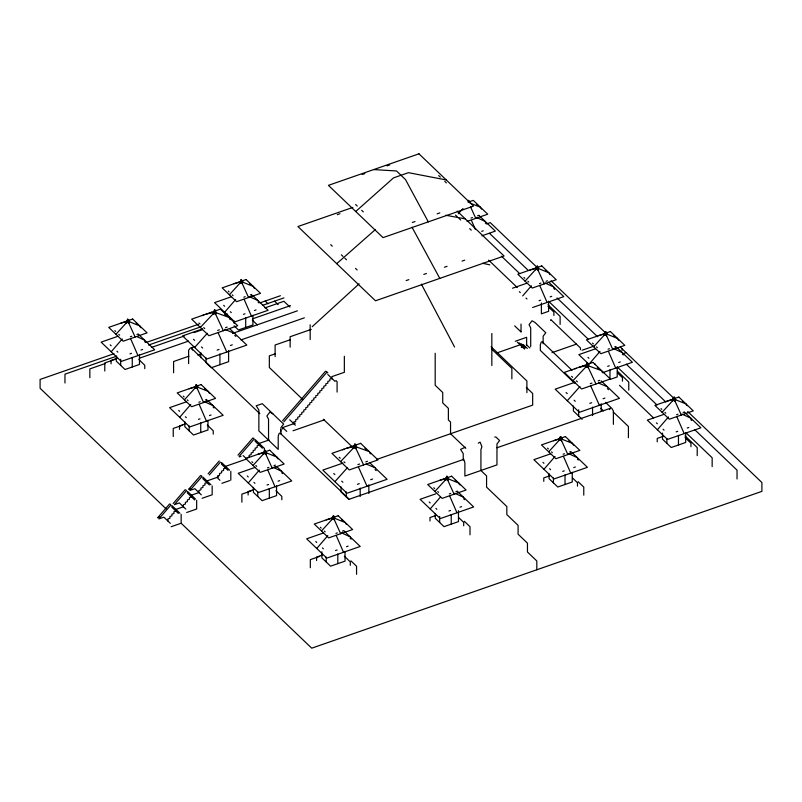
<?xml version="1.0" encoding="UTF-8"?>
<svg xmlns="http://www.w3.org/2000/svg" width="802" height="802" viewBox="0 0 802 802"><rect width="100%" height="100%" fill="white"/><g stroke="black" fill="none" stroke-linecap="round" stroke-linejoin="round"><path stroke-width="1.2" d="M605.279 332.619L605.47 331.527L606.623 335.817L612.838 349.522M673.76 398.143L673.941 397.05L675.094 401.341L681.319 415.045M467.987 201.994L468.819 200.43L470.203 203.137L480.518 207.287M213.041 314.173L214.535 309.722L215.688 314.554M536.598 266.906L536.037 267.748M586.242 365.862L585.661 367.436M609.43 409.652L610.452 408.248L497.05 447.747M586.312 365.281L587.154 362.985L588.307 367.817M111.197 351.777L122.265 338.975M224.64 312.259L235.708 299.457M179.678 417.301L190.736 404.499M248.269 482.934L259.327 470.132M522.693 295.898L531.385 285.833M316.74 548.458L327.807 535.656M430.183 508.939L440.448 497.05M599.986 351.466L588.919 364.268L578.843 354.624L595.545 348.81M543.957 469.3L555.014 456.498M657.399 429.792L668.457 416.98M170.786 505.16L158.856 518.914L163.869 517.17L170.315 523.335M173.162 503.526L185.092 489.771L186.184 490.152M186.305 490.924L174.365 504.679L179.377 502.934L185.823 509.11M201.813 476.699L189.874 490.453L194.886 488.699L201.332 494.874M208.099 473.802L219.237 460.96M209.312 474.954L220.45 462.122M237.973 455.145L252.841 438.012L253.923 438.403M239.176 456.308L254.044 439.175M282.585 420.739L325.522 371.256L326.615 371.637L327.817 372.8L326.735 372.409L283.798 421.892M194.645 347.466L207.317 333.311M334.905 481.671L347.567 467.526M567.275 400.729L579.936 386.574M115.939 334.294L126.255 322.955L129.553 321.803L139.869 325.963M229.382 294.775L239.688 283.437L242.996 282.284L253.312 286.444M184.41 399.817L194.726 388.469L198.024 387.326L208.34 391.476M458.283 213.763L462.985 208.59M253.001 465.451L263.317 454.102L266.625 452.96L276.931 457.11M525.069 281.151L535.375 269.803L538.683 268.66L548.999 272.81M321.482 530.964L331.797 519.626L335.096 518.473L345.411 522.633M434.925 491.456L445.23 480.107L448.539 478.964L458.854 483.115M593.66 346.785L603.976 335.437L607.274 334.284L617.59 338.444M548.688 451.817L559.004 440.478L562.312 439.326L572.618 443.486M662.131 412.298L672.447 400.96L675.745 399.807L686.061 403.967M200.33 327.437L212.71 314.294L216.67 312.91L229.041 317.432M340.589 461.641L352.96 448.498L356.93 447.115L369.301 451.636M572.959 380.699L585.33 367.547L589.29 366.173L601.67 370.694M312.219 326.695L359.106 283.838M355.737 211.487L393.551 177.864L408.449 172.671L446.263 179.949M336.71 263.668L375.466 229.472M264.329 451.737L263.968 452.579L265.963 454.483L272.189 468.188M559.656 438.413L560.498 436.569L561.651 440.859L567.876 454.554M672.447 400.96L673.449 397.852M478.263 443.205L480.097 442.102L481.922 446.714L480.929 449.581L480.929 470.483M465.441 447.205L460.569 449.371L463.225 453.581L463.225 460.037M362.183 174.505L364.85 173.583M387.005 165.864L389.682 164.931M352.85 207.407L297.913 226.545L375.496 300.79L504.087 255.988L457.18 211.106M337.281 214.665L339.948 213.733M468.949 201.893L473.3 200.38L487.736 214.194L467.075 221.402M412.318 222.485L414.995 221.552M437.15 213.833L439.817 212.901M117.824 336.319L101.122 342.133L121.282 361.421L154.686 349.782L138.726 334.524M231.267 296.8L214.565 302.625L234.715 321.903L268.119 310.274L253.011 295.808M130.385 336.72L131.759 336.238M136.941 334.434L138.315 333.963M243.828 297.201L245.201 296.72M250.384 294.915L251.758 294.444M471.035 218.054L472.418 217.573M477.591 215.768L478.974 215.287M202.194 315.597L203.838 315.016M210.054 312.86L211.708 312.279M113.954 353.722L40.1 379.446L40.1 388.278L166.084 508.829M146.786 342.284L198.365 324.319M225.332 314.925L227.678 314.103M260.5 302.675L280.429 295.727M486.764 223.858L490.273 222.625L536.738 267.086L537.19 266.194L538.032 270.184L544.247 283.888M116.771 356.128L64.972 374.173L64.972 383.005M148.56 345.05L200.37 327.005M262.775 305.271L283.968 297.883M116.891 358.374L111.047 360.409L111.047 363.837M129.954 353.862L131.518 353.321M141.012 350.013L142.576 349.471M243.397 314.354L244.961 313.803M254.455 310.494L256.018 309.953M481.671 231.347L483.235 230.806M116.32 358.935L104.791 362.945L104.791 371.035M202.595 328.91L182.555 335.898L206.736 359.035L246.826 345.071L229.542 328.549M105.222 363.537L89.844 368.9L89.844 377.722M151.377 347.456L184.51 335.918M193.974 332.619L202.254 329.732M264.971 307.888L283.908 301.291L289.913 307.036M481.972 235.778L495.335 231.116L479.375 215.848M217.663 330.404L219.317 329.833M225.532 327.667L227.187 327.086M139.237 358.283L188.59 341.091M252.71 318.785L290.454 305.642M194.856 346.554L190.144 348.198L188.61 350.314L188.61 363.677M232.56 333.421L297.372 310.845M188.941 356.178L173.593 361.532L173.593 372.77M406.163 280.57L408.83 279.637M423.807 274.424L426.474 273.492M444.398 267.246L447.075 266.314M462.052 261.101L464.719 260.169M197.763 354.975L201.282 353.752M241.111 339.878L304.359 317.843M217.152 350.113L219.026 349.451M230.425 345.482L232.299 344.83M311.226 329.381L290.134 336.73L290.134 347.156M290.344 339.707L275.106 345.01L275.106 356.679M211.247 367.727L228.6 361.682L228.6 350.514M275.196 353.812L269.332 355.857L269.332 367.517L302.665 399.416M186.305 401.842L169.603 407.657L189.753 426.945L223.156 415.306L208.039 400.84M512.478 288.219L526.954 283.176M198.856 402.243L200.239 401.762M205.412 399.957L206.796 399.476M539.515 283.577L540.889 283.096M546.072 281.291L547.445 280.81M185.362 423.897L179.528 425.922L179.528 429.361M198.425 419.386L199.999 418.844M209.482 415.536L211.056 414.995M539.084 300.72L540.648 300.179M550.142 296.87L551.706 296.319M182.545 425.2L173.242 428.438L173.242 436.529M532.628 307.497L563.806 296.64L548.698 282.174M331.858 378.343L329.853 379.035L329.853 380.729L327.848 381.421L327.848 383.115L325.843 383.807L325.843 385.501L323.838 386.193L323.838 387.887L321.833 388.579L321.833 390.273L319.828 390.965L319.828 392.659L317.823 393.361L317.823 395.045L315.818 395.747L315.818 397.431L313.813 398.133L313.813 399.817L311.808 400.519L311.808 402.203L309.813 402.905L309.813 404.589L307.808 405.291L307.808 406.975L305.803 407.677L305.803 409.361L303.798 410.063L303.798 411.747L301.793 412.449L301.793 414.133L299.788 414.834L299.788 416.519L297.783 417.22L297.783 418.905L295.778 419.606L295.778 421.291L293.773 421.992L293.773 423.677M515.275 341.261L526.633 337.301L526.633 344.98M282.695 429.07L282.695 427.536L295.306 423.145M497.26 352.79L519.305 345.111M521.31 347.487L523.315 346.795M293.061 430.764L324.399 419.847M269.051 439.977L259.166 443.416L259.166 445.1L257.161 445.802L257.161 447.486L255.156 448.188L255.156 449.872L253.151 450.574L253.151 452.258L251.156 452.96L251.156 454.654L249.151 455.346L249.151 457.04L247.146 457.731M239.297 456.889L241.111 456.258M246.565 459.045L225.573 466.363L225.573 468.047L223.568 468.749L223.568 470.433L221.563 471.135L221.563 472.819L219.558 473.521L219.558 475.215L217.553 475.907L217.553 477.982L219.969 480.298M551.997 352.649L576.427 344.138M218.725 476.829L206.936 480.939L206.936 482.624L204.931 483.325L204.931 485.01L202.926 485.711L202.926 487.395L200.921 488.097L200.921 489.781L198.916 490.483L198.916 492.558M582.132 350.233L594.172 346.043M190.716 488.578L188.67 489.29L200.6 475.536L201.693 475.927M254.896 467.476L238.194 473.29L258.344 492.578L291.748 480.939L276.63 466.473M221.903 483.305L229.693 480.598M267.447 467.877L268.83 467.396M274.003 465.591L275.387 465.11M608.106 349.211L609.48 348.73M614.663 346.925L616.036 346.444M199.056 492.508L191.427 495.175L191.427 496.859L189.422 497.561L189.422 499.245L187.417 499.947L187.417 501.631L185.412 502.333L185.412 504.017L183.407 504.719L183.407 506.794M202.154 498.273L212.169 494.784L212.169 485.952M342.444 449.802L344.098 449.23M350.314 447.065L351.968 446.483M574.813 368.86L576.468 368.278M582.683 366.113L584.337 365.542M183.548 506.744L175.909 509.4L175.909 511.095L173.904 511.786L173.904 513.481L171.909 514.172L171.909 515.866L169.904 516.558L169.904 518.252L167.899 518.944L167.899 521.019M624.086 353.281L626.091 352.579M159.698 517.039L157.643 517.751L169.583 503.997L170.676 504.388M186.645 512.508L196.66 509.009L196.66 500.187M253.953 489.521L248.119 491.556L248.119 494.994M267.026 485.02L268.59 484.478M278.083 481.17L279.647 480.619M607.675 366.354L609.239 365.802M618.733 362.504L620.297 361.953M251.196 490.884L241.883 494.132L241.883 502.212M342.855 463.125L322.815 470.102L346.995 493.25L387.085 479.285L369.802 462.754M575.214 382.173L555.174 389.16L579.365 412.298L619.445 398.333L601.31 380.98M603.455 372.359L632.397 362.273L617.289 347.807M171.127 526.734L181.152 523.245L181.152 514.413M357.923 464.609L359.577 464.037M365.792 461.872L367.446 461.29M590.292 383.667L591.946 383.085M598.162 380.93L599.806 380.348M376.639 459.486L532.668 405.13L532.668 393.461L526.363 387.426M357.411 484.318L359.286 483.666M370.674 479.696L372.559 479.035M589.771 403.366L591.655 402.714M603.044 398.744L604.919 398.093M673.028 398.835L674.362 397.11L675.745 399.807M323.366 532.999L306.665 538.814L326.815 558.102L360.218 546.463L344.269 531.195M435.697 493.862L420.108 499.295L440.258 518.583L473.661 506.944L457.711 491.676M550.583 453.842L533.881 459.666L554.032 478.944L587.435 467.315L572.317 452.849M664.016 414.323L647.314 420.148L667.475 439.426L700.878 427.797L684.918 412.529M335.928 533.4L337.301 532.919M342.484 531.114L343.857 530.633M449.371 493.882L450.744 493.4M455.927 491.596L457.3 491.115M563.134 454.243L564.518 453.762M569.691 451.967L571.074 451.486M676.577 414.724L677.961 414.253M683.134 412.449L684.517 411.967M322.434 555.044L316.589 557.079L316.589 560.518M335.497 550.543L337.061 549.992M346.554 546.693L348.118 546.142M435.847 515.506L430.002 517.541L430.002 520.969M448.94 511.024L450.503 510.473M459.997 507.175L461.561 506.623M549.611 475.867L543.776 477.902L543.776 481.34M562.713 471.396L564.277 470.844M573.771 467.536L575.335 466.995M663.084 436.378L657.239 438.413L657.239 441.852M676.146 431.877L677.72 431.326M687.204 428.017L688.778 427.476M319.637 556.377L310.334 559.626L310.334 567.706M234.124 283.697L240.349 281.903L242.344 283.818L248.56 297.512M120.681 323.216L126.906 321.422L128.901 323.326L135.127 337.03M529.811 270.073L536.037 268.279M189.162 388.739L195.377 386.945L197.372 388.85L203.598 402.554M598.402 335.707L604.628 333.913L606.623 335.817M257.753 454.373L263.968 452.579M666.873 401.221L673.099 399.426M553.44 440.739L559.656 438.945L561.651 440.859M439.666 480.378L445.892 478.583L447.877 480.488L454.102 494.192M326.224 519.896L332.449 518.102L334.444 520.007L340.66 533.711M206.024 314.143L213.492 312.459M578.653 367.406L586.112 365.712L588.508 368.008L595.976 383.988M346.284 448.348L353.752 446.664L356.138 448.95L363.607 464.929M494.744 437L495.947 437.04L499.616 440.549L496.959 443.997L496.959 464.899L464.889 476.067L464.889 462.704L463.807 459.335L349.221 499.245L280.058 433.07L279.166 433.381L278.214 436.047L278.214 449.411L258.866 430.895L258.866 409.992L256.209 405.792L262.274 403.677L283.627 424.098L280.971 427.546L280.971 434.012M373.692 169.583L396.509 170.966L405.491 179.568L428.308 221.853M445.802 215.257L465.29 218.876M482.543 263.267L489.781 264.83M598.482 383.035L607.355 386.764M224.781 329.321L234.725 333.502M366.113 463.977L374.985 467.706M476.458 217.422L485.26 221.472M544.939 282.946L553.731 286.996M613.53 348.579L622.322 352.629M682.001 414.093L690.803 418.153M249.252 296.57L258.043 300.63M568.558 453.611L577.36 457.671M136.821 336.559L144.601 340.148M454.794 493.25L463.586 497.3M204.279 401.612L213.081 405.662M272.87 467.245L281.672 471.295M341.351 532.769L350.143 536.819M272.951 413.882L269.913 412.088L266.876 415.997L268.54 419.256L268.54 440.158M476.849 204.49L477.681 205.282M480.809 208.269L481.641 209.071M545.32 270.013L546.152 270.805M549.28 273.793L550.112 274.595M613.911 335.647L614.743 336.439M617.871 339.426L618.703 340.218M682.392 401.16L683.224 401.962M686.342 404.95L687.174 405.742M468.398 200.37L469.2 202.405M551.034 280.77L606.051 333.361M620.257 347.005L674.201 398.624M687.695 411.536L761.9 482.533L761.9 491.365L311.727 648.186L181.272 523.365M536.698 268.911L538.032 270.184M673.76 400.068L675.094 401.341M438.704 175.558L440.318 177.102M444.779 181.362L446.383 182.906M485.28 222.906L486.223 223.808M553.761 288.429L554.703 289.332M615.675 347.677L616.618 348.579M622.352 354.063L623.294 354.965M690.823 419.586L691.765 420.489M489.521 233.332L528.227 270.364M557.039 297.923L597.54 336.69M626.312 364.208L665.921 402.113M694.722 429.671L737.028 470.152L737.028 478.984M523.947 277.452L524.779 278.254M527.906 281.241L528.739 282.033M592.538 343.086L593.37 343.888M596.498 346.875L597.33 347.667M661.018 408.609L661.851 409.401M664.968 412.398L665.8 413.19M501.491 256.189L519.576 273.502M548.528 301.201L588.317 339.276M617.189 366.895L656.988 404.98M685.931 432.679L712.156 457.772L712.156 466.604M455.516 215.076L457.13 216.62M459.035 218.445L460.649 219.989M469.681 228.63L471.295 230.174M547.936 304.72L560.117 316.379L560.117 324.459M617.46 371.246L628.758 382.063L628.758 390.143M685.028 435.907L697.209 447.556L697.209 455.636M547.966 306.404L553.881 312.068L553.881 315.507M617.4 372.85L622.472 377.702L622.472 381.14M685.028 437.561L690.953 443.225L690.953 446.664M488.629 260.129L517.29 287.547M619.455 385.301L653.49 417.872M519.355 291.697L520.308 292.61M526.032 298.083L526.974 298.986M587.956 357.331L588.899 358.243M594.623 363.717L595.565 364.619M656.427 422.854L657.369 423.757M663.094 429.24L664.046 430.143M597.259 367.386L598.262 368.339M602.011 371.927L603.004 372.88M607.385 388.619L608.517 389.702M572.047 370.323L542.182 341.752L541.29 342.063L540.337 344.73L540.337 350.414L574.633 383.226M605.52 402.363L611.856 408.418L613.39 410.975L613.39 424.338M613.219 411.947L628.407 426.484L628.407 437.732M571.615 376.318L572.618 377.281M576.367 380.86L577.36 381.822M514.673 325.853L520.989 331.898M600.798 408.268L603.505 410.865M526.312 344.619L529.831 347.988M523.295 344.609L527.325 348.469M521.29 343.777L525.32 347.627M519.285 342.935L524.929 348.329M517.28 342.093L524.538 349.04M566.112 392.549L567.245 393.632M574.112 400.208L575.245 401.291M582.132 419.316L573.4 410.975L573.4 406.012M355.617 204.51L357.221 206.044M361.682 210.314L363.296 211.858M491.135 346.755L526.894 380.97L526.894 392.639M491.405 348.82L511.866 368.399L511.866 378.825M568.949 440.679L569.781 441.481M572.909 444.468L573.741 445.26M570.713 452.719L571.656 453.621M577.38 459.095L578.322 460.007M547.576 448.128L548.408 448.919M551.535 451.907L552.367 452.709M330.705 244.66L332.319 246.204M341.351 254.846L342.965 256.389M344.87 258.214L346.484 259.758M355.517 268.399L357.131 269.943M578.152 481.701L583.766 487.075L583.766 495.155M572.407 477.862L577.48 482.714L577.48 486.152M542.984 462.373L543.926 463.275M549.661 468.759L550.603 469.661M465.812 448.338L450.544 433.732L450.544 422.073L448.378 419.987L448.378 408.318L442.724 402.915L442.724 392.489L435.185 385.271L435.185 353.251M480.859 470.423L486.573 475.897L486.573 487.135L506.824 506.513L506.824 514.593L518.092 525.38L518.092 534.202L527.455 543.165L527.455 551.987L536.809 560.949L536.809 569.771M274.545 301.161L278.204 304.66M249.633 283.637L250.465 284.439M253.592 287.427L254.424 288.219M455.175 480.318L456.007 481.11M459.135 484.097L459.967 484.899M265.191 301.041L268.028 303.757M251.397 295.677L252.339 296.58M258.074 302.053L259.016 302.966M463.606 498.734L464.558 499.636M335.888 380.509L337.091 381.672L337.091 392.088M327.817 374.484L335.076 381.431M228.259 291.086L229.091 291.878M232.219 294.865L233.051 295.667M433.802 487.756L434.634 488.558M437.762 491.546L438.594 492.338M464.348 521.3L470.002 526.703L470.002 534.794M252.309 320.068L257.382 324.92M458.634 517.501L463.706 522.353L463.706 525.791M223.678 305.331L224.62 306.234M230.344 311.717L231.287 312.62M429.21 502.002L430.163 502.914M435.887 508.388L436.829 509.29M224.64 314.123L225.633 315.076M229.382 318.665L230.385 319.627M364.9 448.338L365.892 449.29M369.642 452.879L370.644 453.832M234.114 325.812L238.475 329.983L252.931 324.95L252.931 315.226M214.355 313.281L215.888 314.745L223.347 330.725M323.386 419.245L352.218 446.824M234.755 335.356L235.888 336.439M375.015 469.571L376.148 470.654M198.996 323.066L199.989 324.018M203.738 327.607L204.741 328.559M339.246 457.27L340.248 458.223M343.998 461.812L344.99 462.764M289.743 419.817L295.387 425.22M193.482 339.286L194.615 340.369M201.492 346.945L202.625 348.038M333.742 473.491L334.875 474.583M341.742 481.16L342.885 482.243M282.695 427.536L286.725 431.396M259.808 413.692L191.548 348.369L192.57 350.073M206.886 363.547L210.375 366.885M348.89 499.425L341.04 491.917L341.04 486.954M136.2 323.156L137.032 323.948M140.15 326.945L140.982 327.737M204.67 388.679L205.502 389.471M208.63 392.459L209.462 393.261M273.261 454.313L274.094 455.105M277.221 458.092L278.053 458.894M341.732 519.826L342.564 520.628M345.692 523.616L346.524 524.408M262.394 448.188L255.136 441.25L255.136 439.556L264.409 448.428L264.409 452.368M264.329 450.995L265.131 450.493L265.963 454.483M144.631 341.572L145.573 342.484M206.435 400.709L207.377 401.612M213.101 407.095L214.044 407.997M275.026 466.343L275.968 467.245M281.692 472.729L282.645 473.631M350.173 538.252L351.116 539.155M114.826 330.604L115.658 331.396M118.776 334.384L119.608 335.186M183.297 396.128L184.129 396.92M187.257 399.907L188.089 400.699M251.888 461.752L252.72 462.553M255.848 465.541L256.68 466.333M320.359 527.275L321.191 528.077M324.319 531.064L325.151 531.856M243.116 455.566L246.334 458.654M350.935 560.849L356.559 566.222L356.559 574.312M138.836 359.557L144.761 365.221L144.761 368.659M207.307 425.08L213.232 430.744L213.232 434.173M275.908 490.714L281.823 496.378L281.823 499.806M344.379 556.227L350.294 561.891L350.294 565.33M110.235 344.85L111.177 345.752M116.902 351.236L117.844 352.138M178.706 410.373L179.648 411.276M185.382 416.749L186.325 417.662M247.297 476.007L248.239 476.909M253.973 482.383L254.916 483.295M315.777 541.52L316.72 542.433M322.444 547.906L323.386 548.809M229.603 470.223L221.542 462.503L221.542 464.198L227.989 470.363M210.966 484.799L202.906 477.08L202.906 478.774L209.352 484.939M195.457 499.024L187.397 491.315L187.397 492.999L194.645 499.947M179.939 513.26L171.879 505.551L171.879 507.235L178.335 513.4M412.007 227.217L439.797 278.384M421.371 284.139L454.574 347.025M470.493 206.746L475.776 218.365M590.823 386.173L599.405 405.321M358.454 467.115L367.035 486.263M218.194 332.91L226.786 352.058M677.018 417.18L684.176 433.611M608.548 351.657L615.695 368.088M539.957 286.023L547.104 302.454M471.486 220.5L475.305 229.292M563.585 456.689L570.733 473.13M449.812 496.328L456.96 512.759M244.269 299.647L251.417 316.088M336.369 535.846L343.517 552.277M267.898 470.323L275.046 486.764M199.307 404.689L206.455 421.13M130.826 339.166L137.984 355.607M685.69 432.749L685.69 442.473L671.234 447.506L662.512 439.165L662.512 433.08M678.462 435.366L678.462 444.99M666.873 438.473L666.873 443.336M622.061 348.73L622.061 350.414M617.209 367.226L617.209 376.95L609.981 379.476L609.981 369.842M607.274 334.284L605.881 331.587L605.36 331.767L603.976 335.437M604.979 332.329L604.628 333.913M601.219 403.777L601.219 411.225M592.548 407.155L592.548 415.566M588.959 366.283L587.575 363.045L586.312 365.902M580.458 349.682L580.458 347.998L550.804 319.617L550.804 320.369M578.643 409.772L578.643 415.977M572.247 472.268L572.247 481.992L557.791 487.025L549.069 478.684L549.069 473.822M565.019 474.884L565.019 484.508M562.312 439.326L560.919 436.629L560.397 436.809L559.004 440.478M553.43 477.992L553.43 482.854M548.618 301.592L548.618 311.316L541.39 313.843L541.39 303.006M543.134 343.757L543.134 336.218L545.791 332.77L535.124 322.554L532.087 320.76L529.049 324.67L530.703 327.928L530.703 346.634M538.683 268.66L537.29 265.953L535.375 269.803M521.029 324.048L521.029 331.888M491.837 333.512L491.837 365.542M458.473 510.684L458.473 521.621L444.017 526.663L435.296 518.313L435.296 513.45M451.245 514.513L451.245 524.147M448.539 478.964L447.145 476.258L445.23 480.107M447.877 480.488L446.724 476.198L445.892 478.583M439.656 516.408L439.656 522.483M368.85 484.729L368.85 493.41M360.178 488.107L360.178 496.508M356.599 447.235L355.206 443.987L353.953 446.854M355.938 448.759L354.785 443.927L353.291 448.378M346.274 491.967L346.274 496.919M345.03 551.415L345.03 561.139L330.574 566.182L321.853 557.831L321.853 551.756M344.349 356.288L344.349 372.298L331.858 376.649L331.858 378.965M337.802 554.032L337.802 563.656M335.096 518.473L333.702 515.776L332.449 518.102M334.444 520.007L333.281 515.716L331.797 519.626M326.213 557.139L326.213 562.001M310.163 324.81L310.163 339.597M280.69 429.772L280.69 431.306M276.56 485.892L276.56 495.626L262.104 500.659L253.382 492.308L253.382 487.446M269.332 488.508L269.332 498.142M266.625 452.96L265.231 450.253L263.317 454.102M257.743 491.616L257.743 496.488M245.703 317.843L245.703 327.467M242.996 282.284L242.415 280.57L241.081 279.768L239.688 283.437M242.344 283.818L241.181 279.527L240.349 281.903M234.114 320.95L234.114 323.376M230.806 471.375L230.806 480.208M219.918 353.893L219.918 364.699M216.339 313.021L214.946 309.783L213.693 312.65M207.969 420.258L207.969 429.992L193.513 435.025L184.791 426.674L184.791 421.812M206.014 357.752L206.014 362.715M200.781 352.75L200.781 357.712M200.741 422.875L200.741 432.509M198.024 387.326L197.442 385.612L196.119 384.8L194.726 388.469M197.372 388.85L196.219 384.559L195.377 386.945M189.152 425.982L189.152 430.854M139.488 354.745L139.488 364.469L125.032 369.501L116.31 361.161L116.31 356.288M132.26 357.361L132.26 366.985M129.553 321.803L128.972 320.088L127.638 319.286L126.255 322.955M128.901 323.326L127.749 319.046L126.906 321.422M120.671 359.246L120.671 365.331M418.955 153.814L328.419 185.352L383.045 237.623L473.581 206.084L418.955 153.814M132.651 319.046L108.721 327.386L123.157 341.201L147.087 332.87L132.651 319.046M246.094 279.537L222.164 287.868L236.6 301.682L260.53 293.352L246.094 279.537M220.38 309.141L191.668 319.146L208.991 335.727L237.713 325.722L220.38 309.141M201.122 384.569L177.192 392.91L191.628 406.724L215.558 398.383L201.122 384.569M541.781 265.903L517.841 274.244L532.287 288.058L556.217 279.718L541.781 265.903M269.713 450.203L245.783 458.543L260.219 472.358L284.159 464.017L269.713 450.203M610.372 331.537L586.442 339.868L600.878 353.692L624.808 345.351L610.372 331.537M360.639 443.346L331.928 453.351L349.251 469.932L377.963 459.927L360.639 443.346M593.009 362.404L564.287 372.409L581.62 388.99L610.332 378.985L593.009 362.404M338.193 515.726L314.264 524.057L328.7 537.881L352.629 529.541L338.193 515.726M451.626 476.208L427.697 484.538L442.143 498.363L466.072 490.022L451.626 476.208M565.4 436.579L541.47 444.909L555.906 458.724L579.836 450.393L565.4 436.579M678.843 397.06L654.913 405.391L669.349 419.205L693.279 410.875L678.843 397.06"/></g></svg>
